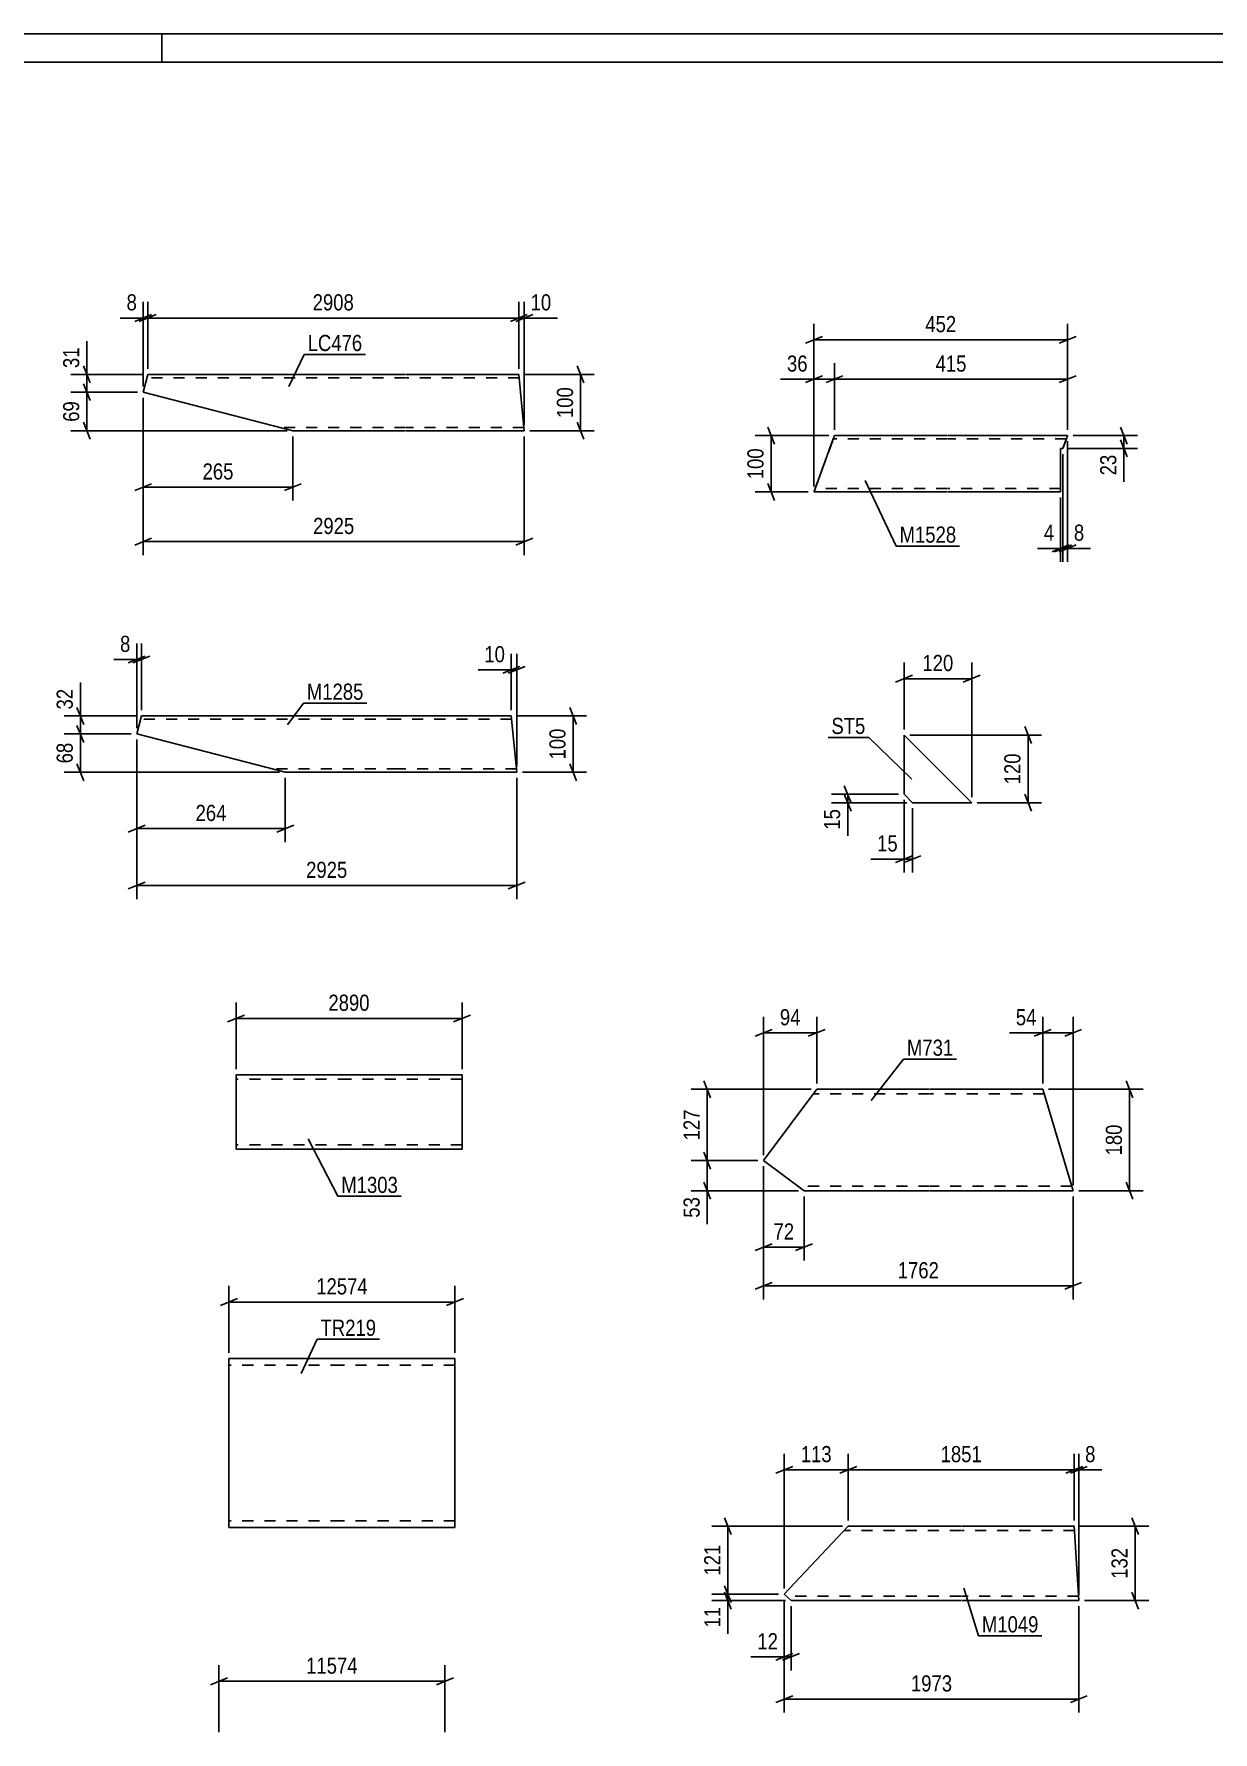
# Model space of a CAD drawing. Header units: millimetres. Extents: x 0 to 1189, y 0 to 841.
# Drawn here: x 746.3 to 955.5, y 539.8 to 841 of the extents above; entities that cross this region are included whole.
import ezdxf

# ---------------------------------------------------------------- set-up
doc = ezdxf.new("R2010")
doc.units = ezdxf.units.MM
doc.linetypes.add('DXK_LINE_DOT2', pattern=[3.9198, 1.9599, -1.9599])
doc.styles.add('Arial Narrow', font='ARIALN.TTF', dxfattribs={"height": 0.2})

# ---------------------------------------------------------------- blocks, each defined once
blk = doc.blocks.new('Unknown-814407264-1135')
at = {"color": 5, "linetype": 'Continuous'}
for p, q in [((1189, 841), (0, 841)), ((769, 836), (769, 841)), ((1184, 836), (5, 836))]:
    blk.add_line(p, q, dxfattribs=at)
blk = doc.blocks.new('Part-814407264-19371 - 19370')
at = {"color": 2, "linetype": 'Continuous'}
for p, q in [((875.75, 641.13), (885.18, 653.79)), ((905.18, 653.79), (885.18, 653.79)), ((925.28, 653.79), (905.28, 653.79)), ((930.67, 635.79), (925.28, 653.79)), ((882.92, 635.79), (875.75, 641.13)), ((905.18, 635.79), (882.92, 635.79)), ((930.67, 635.79), (905.28, 635.79))]:
    blk.add_line(p, q, dxfattribs=at)
at = {"color": 7, "linetype": 'DXK_LINE_DOT2'}
for p, q in [((905.18, 652.99), (884.58, 652.99)), ((925.52, 652.99), (905.28, 652.99)), ((882.92, 635.79), (881.53, 636.83)), ((905.18, 636.59), (881.84, 636.59)), ((930.43, 636.59), (905.28, 636.59)), ((930.43, 636.59), (930.41, 636.65))]:
    blk.add_line(p, q, dxfattribs=at)
blk = doc.blocks.new('Part-814407264-19385 - 19384')
at = {"color": 2, "linetype": 'Continuous'}
for p, q in [((879.42, 564.23), (890.77, 576.29)), ((910.77, 576.29), (890.77, 576.29)), ((930.87, 576.29), (910.87, 576.29)), ((931.68, 563.09), (930.87, 576.29)), ((880.62, 563.09), (879.42, 564.23)), ((910.77, 563.09), (880.62, 563.09)), ((931.68, 563.09), (910.87, 563.09))]:
    blk.add_line(p, q, dxfattribs=at)
at = {"color": 7, "linetype": 'DXK_LINE_DOT2'}
for p, q in [((910.77, 575.49), (890.02, 575.49)), ((930.92, 575.49), (910.87, 575.49)), ((910.77, 563.89), (879.77, 563.89)), ((931.63, 563.89), (910.87, 563.89)), ((931.63, 563.89), (931.63, 563.95))]:
    blk.add_line(p, q, dxfattribs=at)
blk = doc.blocks.new('Part-814407264-19416 - 19415')
at = {"color": 2, "linetype": 'Continuous'}
for p, q in [((802.14, 656.36), (782.14, 656.36)), ((782.14, 644.76), (782.14, 656.36)), ((822.24, 656.36), (802.24, 656.36)), ((822.24, 656.36), (822.24, 643.16)), ((782.14, 644.76), (782.14, 643.16)), ((802.14, 643.16), (782.14, 643.16)), ((822.24, 643.16), (802.24, 643.16))]:
    blk.add_line(p, q, dxfattribs=at)
at = {"color": 7, "linetype": 'DXK_LINE_DOT2'}
for p, q in [((802.14, 655.56), (782.14, 655.56)), ((822.24, 655.56), (802.24, 655.56)), ((782.14, 643.28), (782.14, 644.76)), ((782.14, 643.96), (782.14, 644.02)), ((802.14, 643.96), (782.14, 643.96)), ((822.24, 643.96), (802.24, 643.96)), ((822.24, 643.96), (822.24, 644.02))]:
    blk.add_line(p, q, dxfattribs=at)
blk = doc.blocks.new('Part-814407264-19426 - 19425')
at = {"color": 2, "linetype": 'Continuous'}
for p, q in [((800.89, 606.05), (780.89, 606.05)), ((780.89, 578.45), (780.89, 606.05)), ((820.99, 606.05), (800.99, 606.05)), ((820.99, 606.05), (820.99, 576.05)), ((780.89, 578.45), (780.89, 576.05)), ((800.89, 576.05), (780.89, 576.05)), ((820.99, 576.05), (800.99, 576.05))]:
    blk.add_line(p, q, dxfattribs=at)
at = {"color": 7, "linetype": 'DXK_LINE_DOT2'}
for p, q in [((800.89, 604.85), (780.89, 604.85)), ((820.99, 604.85), (800.99, 604.85)), ((780.89, 576.23), (780.89, 578.45)), ((780.89, 577.25), (780.89, 577.34)), ((800.89, 577.25), (780.89, 577.25)), ((820.99, 577.25), (800.99, 577.25)), ((820.99, 577.25), (820.99, 577.34))]:
    blk.add_line(p, q, dxfattribs=at)
blk = doc.blocks.new('Part-814407264-19462 - 19461')
at = {"color": 2, "linetype": 'Continuous'}
for p, q in [((900.67, 716.63), (900.67, 706.13)), ((900.67, 716.63), (912.67, 704.63)), ((900.67, 706.13), (902.17, 704.63)), ((902.17, 704.63), (912.67, 704.63))]:
    blk.add_line(p, q, dxfattribs=at)
blk = doc.blocks.new('Part-814407264-19562 - 19561')
at = {"color": 2, "linetype": 'Continuous'}
for p, q in [((765.67, 777.46), (766.48, 780.61)), ((812.22, 780.61), (766.48, 780.61)), ((832.32, 780.61), (812.32, 780.61)), ((833.28, 770.61), (832.32, 780.61)), ((792.22, 770.61), (765.67, 777.46)), ((812.22, 770.61), (792.22, 770.61)), ((833.28, 770.61), (812.32, 770.61))]:
    blk.add_line(p, q, dxfattribs=at)
at = {"color": 7, "linetype": 'DXK_LINE_DOT2'}
for p, q in [((812.22, 780.01), (766.33, 780.01)), ((832.38, 780.01), (812.32, 780.01)), ((792.22, 770.61), (789.21, 771.38)), ((812.22, 771.21), (789.89, 771.21)), ((833.23, 771.21), (812.32, 771.21)), ((833.23, 771.21), (833.22, 771.25))]:
    blk.add_line(p, q, dxfattribs=at)
blk = doc.blocks.new('Part-814407264-19570 - 19569')
at = {"color": 2, "linetype": 'Continuous'}
for p, q in [((764.52, 716.83), (765.34, 720.03)), ((810.88, 720.03), (765.34, 720.03)), ((830.98, 720.03), (810.98, 720.03)), ((830.98, 720.03), (831.95, 710.03)), ((790.88, 710.03), (764.52, 716.83)), ((810.88, 710.03), (790.88, 710.03)), ((831.95, 710.03), (810.98, 710.03))]:
    blk.add_line(p, q, dxfattribs=at)
at = {"color": 7, "linetype": 'DXK_LINE_DOT2'}
for p, q in [((810.88, 719.43), (765.19, 719.43)), ((831.04, 719.43), (810.98, 719.43)), ((810.88, 710.63), (788.56, 710.63)), ((831.89, 710.63), (810.98, 710.63)), ((831.89, 710.63), (831.89, 710.68))]:
    blk.add_line(p, q, dxfattribs=at)
blk = doc.blocks.new('Part-814407264-19599 - 19598')
at = {"color": 7, "linetype": 'DXK_LINE_DOT2'}
for p, q in [((888.05, 769.01), (884.91, 760.4)), ((887.97, 768.78), (884.96, 760.53)), ((888.08, 769.11), (885.03, 760.72)), ((887.97, 768.78), (888.04, 768.98)), ((888.04, 768.98), (888.05, 769.01)), ((888.19, 769.4), (888.05, 769.01)), ((888.05, 769.01), (888.08, 769.11)), ((888.08, 769.11), (888.1, 769.15)), ((888.08, 769.11), (888.1, 769.15)), ((908.32, 769.15), (888.1, 769.15)), ((888.29, 769.66), (888.19, 769.4)), ((888.32, 769.75), (888.29, 769.66)), ((908.32, 769.75), (888.32, 769.75)), ((929.68, 769.75), (908.42, 769.75)), ((929.47, 769.15), (908.42, 769.15)), ((929.45, 769.11), (928.86, 767.48)), ((929.41, 769.01), (928.86, 767.48)), ((928.86, 767.48), (929.33, 768.78)), ((929.33, 768.78), (929.4, 768.98)), ((929.4, 768.98), (929.41, 769.01)), ((929.41, 769.01), (929.56, 769.4)), ((929.41, 769.01), (929.45, 769.11)), ((929.45, 769.11), (929.47, 769.15)), ((929.45, 769.11), (929.46, 769.15)), ((929.56, 769.4), (929.65, 769.66)), ((929.65, 769.66), (929.68, 769.75)), ((928.42, 760.53), (928.42, 767.48)), ((928.42, 767.48), (928.86, 767.48)), ((928.86, 767.48), (928.42, 767.48)), ((928.42, 767.48), (928.42, 760.53)), ((928.86, 767.48), (928.42, 767.48)), ((928.42, 767.48), (928.42, 760.4)), ((928.42, 767.48), (928.42, 767.48)), ((928.86, 767.48), (928.86, 767.48)), ((884.71, 759.85), (884.68, 759.75)), ((884.68, 759.75), (884.68, 759.75)), ((884.81, 760.11), (884.71, 759.85)), ((884.91, 760.4), (884.81, 760.11)), ((884.9, 760.35), (884.96, 760.53)), ((884.9, 760.35), (884.91, 760.4)), ((908.32, 760.35), (884.9, 760.35)), ((884.91, 760.4), (885.03, 760.72)), ((928.42, 760.35), (908.42, 760.35)), ((928.42, 760.35), (928.42, 760.53)), ((928.42, 760.4), (928.42, 760.53)), ((928.42, 760.11), (928.42, 760.4)), ((928.42, 760.35), (928.42, 760.4)), ((928.42, 759.85), (928.42, 760.11)), ((928.42, 759.75), (928.42, 759.85))]:
    blk.add_line(p, q, dxfattribs=at)
at = {"color": 2, "linetype": 'Continuous'}
for p, q in [((888.05, 769.01), (884.95, 760.49)), ((888.05, 769.01), (888.19, 769.4)), ((888.19, 769.4), (888.29, 769.66)), ((888.29, 769.66), (888.32, 769.75)), ((888.32, 769.75), (888.32, 769.75)), ((888.32, 769.75), (908.32, 769.75)), ((908.42, 769.75), (929.68, 769.75)), ((928.86, 767.48), (929.41, 769.01)), ((929.56, 769.4), (929.41, 769.01)), ((929.65, 769.66), (929.56, 769.4)), ((929.68, 769.75), (929.65, 769.66)), ((929.68, 769.75), (929.68, 769.75)), ((928.42, 760.49), (928.42, 767.48)), ((928.42, 767.48), (928.86, 767.48)), ((928.42, 767.48), (928.42, 767.48)), ((928.86, 767.48), (928.86, 767.48)), ((884.68, 759.75), (884.71, 759.85)), ((884.68, 759.75), (884.68, 759.75)), ((908.32, 759.75), (884.68, 759.75)), ((884.71, 759.85), (884.81, 760.11)), ((884.81, 760.11), (884.95, 760.49)), ((928.42, 759.75), (908.42, 759.75)), ((928.42, 760.49), (928.42, 760.11)), ((928.42, 760.11), (928.42, 759.85)), ((928.42, 759.85), (928.42, 759.75))]:
    blk.add_line(p, q, dxfattribs=at)
blk = doc.blocks.new('StraightDimension-814407264-19696 - 19370')
at = {"color": 7, "linetype": 'Continuous'}
for p, q in [((875.75, 640.13), (875.75, 623.39)), ((882.92, 634.79), (882.92, 623.39)), ((874.25, 625.19), (877.25, 626.39)), ((875.75, 625.79), (882.92, 625.79)), ((884.42, 626.39), (881.42, 625.19))]:
    blk.add_line(p, q, dxfattribs=at)
at = {"color": 0}
blk.add_wipeout([(881.76, 626.54), (881.76, 630.74), (876.91, 630.74), (876.91, 626.54)], dxfattribs=at)
at = {"color": 3, "style": 'Arial Narrow'}
blk.add_text('72', height=2.863, dxfattribs=at).set_placement((877.51, 627.14))
blk = doc.blocks.new('StraightDimension-814407264-19688 - 19370')
at = {"color": 7, "linetype": 'Continuous'}
for p, q in [((925.28, 654.79), (925.28, 666.64)), ((930.67, 636.79), (930.67, 666.64)), ((923.78, 663.19), (926.78, 664.39)), ((925.28, 663.79), (930.67, 663.79)), ((932.17, 664.39), (929.17, 663.19))]:
    blk.add_line(p, q, dxfattribs=at)
at = {"color": 0}
blk.add_wipeout([(924.75, 664.54), (924.75, 668.74), (919.9, 668.74), (919.9, 664.54)], dxfattribs=at)
at = {"color": 7, "linetype": 'Continuous'}
blk.add_line((925.28, 663.79), (919.37, 663.79), dxfattribs=at)
blk.add_line((925.28, 663.79), (919.37, 663.79), dxfattribs=at)
at = {"color": 3, "style": 'Arial Narrow'}
blk.add_text('54', height=2.863, dxfattribs=at).set_placement((920.5, 665.14))
blk = doc.blocks.new('StraightDimension-814407264-19708 - 19370')
at = {"color": 7, "linetype": 'Continuous'}
for p, q in [((926.28, 653.79), (943.07, 653.79)), ((941.27, 652.29), (940.07, 655.29)), ((940.67, 635.79), (940.67, 653.79)), ((931.67, 635.79), (943.07, 635.79)), ((940.07, 637.29), (941.27, 634.29))]:
    blk.add_line(p, q, dxfattribs=at)
at = {"color": 0}
blk.add_wipeout([(939.92, 648.14), (935.72, 648.14), (935.72, 641.45), (939.92, 641.45)], dxfattribs=at)
at = {"color": 3, "style": 'Arial Narrow'}
blk.add_text('180', height=2.863, rotation=90.0002, dxfattribs=at).set_placement((939.32, 642.05))
blk = doc.blocks.new('StraightDimension-814407264-19700 - 19370')
at = {"color": 7, "linetype": 'Continuous'}
for p, q in [((884.18, 653.79), (862.9, 653.79)), ((866.35, 652.29), (865.15, 655.29)), ((865.75, 641.13), (865.75, 653.79)), ((865.15, 642.63), (866.35, 639.63)), ((874.75, 641.13), (862.9, 641.13))]:
    blk.add_line(p, q, dxfattribs=at)
at = {"color": 0}
blk.add_wipeout([(865, 650.8), (860.8, 650.8), (860.8, 644.12), (865, 644.12)], dxfattribs=at)
at = {"color": 3, "style": 'Arial Narrow'}
blk.add_text('127', height=2.863, rotation=90.0002, dxfattribs=at).set_placement((864.4, 644.72))
blk = doc.blocks.new('StraightDimension-814407264-19692 - 19370')
at = {"color": 7, "linetype": 'Continuous'}
for p, q in [((875.75, 642.13), (875.75, 666.64)), ((885.18, 654.79), (885.18, 666.64)), ((874.25, 663.19), (877.25, 664.39)), ((875.75, 663.79), (885.18, 663.79)), ((886.68, 664.39), (883.68, 663.19))]:
    blk.add_line(p, q, dxfattribs=at)
at = {"color": 0}
blk.add_wipeout([(882.89, 664.54), (882.89, 668.74), (878.04, 668.74), (878.04, 664.54)], dxfattribs=at)
at = {"color": 3, "style": 'Arial Narrow'}
blk.add_text('94', height=2.863, dxfattribs=at).set_placement((878.64, 665.14))
blk = doc.blocks.new('StraightDimension-814407264-19701 - 19370')
at = {"color": 7, "linetype": 'Continuous'}
for p, q in [((865.15, 642.63), (866.35, 639.63)), ((874.75, 641.13), (862.9, 641.13)), ((865.75, 635.79), (865.75, 641.13)), ((881.92, 635.79), (862.9, 635.79)), ((866.35, 634.29), (865.15, 637.29))]:
    blk.add_line(p, q, dxfattribs=at)
at = {"color": 0}
blk.add_wipeout([(865, 635.27), (860.8, 635.27), (860.8, 630.41), (865, 630.41)], dxfattribs=at)
at = {"color": 7, "linetype": 'Continuous'}
blk.add_line((865.75, 635.79), (865.75, 629.89), dxfattribs=at)
blk.add_line((865.75, 635.79), (865.75, 629.89), dxfattribs=at)
at = {"color": 3, "style": 'Arial Narrow'}
blk.add_text('53', height=2.863, rotation=90.0002, dxfattribs=at).set_placement((864.4, 631.01))
blk = doc.blocks.new('StraightDimension-814407264-19714 - 19370')
at = {"color": 7, "linetype": 'Continuous'}
for p, q in [((875.75, 640.13), (875.75, 616.51)), ((930.67, 634.79), (930.67, 616.51)), ((877.25, 619.51), (874.25, 618.31)), ((875.75, 618.91), (930.67, 618.91)), ((929.17, 618.31), (932.17, 619.51))]:
    blk.add_line(p, q, dxfattribs=at)
at = {"color": 0}
blk.add_wipeout([(907.46, 619.66), (907.46, 623.86), (898.95, 623.86), (898.95, 619.66)], dxfattribs=at)
at = {"color": 3, "style": 'Arial Narrow'}
blk.add_text('1762', height=2.863, dxfattribs=at).set_placement((899.55, 620.26))
blk = doc.blocks.new('StraightDimension-814407264-19762 - 19384')
at = {"color": 7, "linetype": 'Continuous'}
for p, q in [((879.42, 563.23), (879.42, 550.69)), ((880.62, 562.09), (880.62, 550.69)), ((877.92, 552.49), (880.92, 553.69)), ((882.12, 553.69), (879.12, 552.49)), ((879.42, 553.09), (880.62, 553.09))]:
    blk.add_line(p, q, dxfattribs=at)
at = {"color": 0}
blk.add_wipeout([(878.89, 553.84), (878.89, 558.04), (874.04, 558.04), (874.04, 553.84)], dxfattribs=at)
at = {"color": 7, "linetype": 'Continuous'}
blk.add_line((879.42, 553.09), (873.51, 553.09), dxfattribs=at)
blk.add_line((879.42, 553.09), (873.51, 553.09), dxfattribs=at)
at = {"color": 3, "style": 'Arial Narrow'}
blk.add_text('12', height=2.863, dxfattribs=at).set_placement((874.64, 554.44))
blk = doc.blocks.new('StraightDimension-814407264-19774 - 19384')
at = {"color": 7, "linetype": 'Continuous'}
for p, q in [((931.87, 576.29), (944.08, 576.29)), ((942.28, 574.79), (941.08, 577.79)), ((941.68, 563.09), (941.68, 576.29)), ((941.08, 564.59), (942.28, 561.59)), ((932.68, 563.09), (944.08, 563.09))]:
    blk.add_line(p, q, dxfattribs=at)
at = {"color": 0}
blk.add_wipeout([(940.93, 573.04), (936.73, 573.04), (936.73, 566.35), (940.93, 566.35)], dxfattribs=at)
at = {"color": 3, "style": 'Arial Narrow'}
blk.add_text('132', height=2.863, rotation=90.0002, dxfattribs=at).set_placement((940.33, 566.95))
blk = doc.blocks.new('StraightDimension-814407264-23410 - 19384')
at = {"color": 7, "linetype": 'Continuous'}
for p, q in [((930.87, 577.29), (930.87, 589.14)), ((931.68, 564.09), (931.68, 589.14)), ((929.37, 585.69), (932.37, 586.89)), ((933.18, 586.89), (930.18, 585.69)), ((930.87, 586.29), (931.68, 586.29))]:
    blk.add_line(p, q, dxfattribs=at)
at = {"color": 0}
blk.add_wipeout([(935.23, 587.04), (935.23, 591.24), (932.2, 591.24), (932.2, 587.04)], dxfattribs=at)
at = {"color": 7, "linetype": 'Continuous'}
blk.add_line((931.68, 586.29), (935.76, 586.29), dxfattribs=at)
blk.add_line((931.68, 586.29), (935.76, 586.29), dxfattribs=at)
at = {"color": 3, "style": 'Arial Narrow'}
blk.add_text('8', height=2.86, dxfattribs=at).set_placement((932.8, 587.64))
blk = doc.blocks.new('StraightDimension-814407264-19780 - 19384')
at = {"color": 7, "linetype": 'Continuous'}
for p, q in [((879.42, 563.23), (879.42, 543.21)), ((931.68, 562.09), (931.68, 543.21)), ((880.92, 546.21), (877.92, 545.01)), ((879.42, 545.61), (931.68, 545.61)), ((930.18, 545.01), (933.18, 546.21))]:
    blk.add_line(p, q, dxfattribs=at)
at = {"color": 0}
blk.add_wipeout([(909.8, 546.36), (909.8, 550.56), (901.29, 550.56), (901.29, 546.36)], dxfattribs=at)
at = {"color": 3, "style": 'Arial Narrow'}
blk.add_text('1973', height=2.863, dxfattribs=at).set_placement((901.89, 546.96))
blk = doc.blocks.new('StraightDimension-814407264-23349 - 19384')
at = {"color": 7, "linetype": 'Continuous'}
for p, q in [((889.77, 576.29), (866.57, 576.29)), ((868.82, 577.79), (870.02, 574.79)), ((869.42, 564.23), (869.42, 576.29)), ((878.42, 564.23), (866.57, 564.23)), ((870.02, 562.73), (868.82, 565.73))]:
    blk.add_line(p, q, dxfattribs=at)
at = {"color": 0}
blk.add_wipeout([(868.67, 573.6), (864.47, 573.6), (864.47, 566.92), (868.67, 566.92)], dxfattribs=at)
at = {"color": 3, "style": 'Arial Narrow'}
blk.add_text('121', height=2.863, rotation=90.0002, dxfattribs=at).set_placement((868.07, 567.52))
blk = doc.blocks.new('StraightDimension-814407264-23350 - 19384')
at = {"color": 7, "linetype": 'Continuous'}
for p, q in [((878.42, 564.23), (866.57, 564.23)), ((868.82, 565.73), (870.02, 562.73)), ((870.02, 561.59), (868.82, 564.59)), ((869.42, 563.09), (869.42, 564.23)), ((879.62, 563.09), (866.57, 563.09))]:
    blk.add_line(p, q, dxfattribs=at)
at = {"color": 0}
blk.add_wipeout([(868.67, 562.57), (864.47, 562.57), (864.47, 557.71), (868.67, 557.71)], dxfattribs=at)
at = {"color": 7, "linetype": 'Continuous'}
blk.add_line((869.42, 563.09), (869.42, 557.19), dxfattribs=at)
blk.add_line((869.42, 563.09), (869.42, 557.19), dxfattribs=at)
at = {"color": 3, "style": 'Arial Narrow'}
blk.add_text('11', height=2.863, rotation=90.0002, dxfattribs=at).set_placement((868.07, 558.31))
blk = doc.blocks.new('StraightDimension-814407264-23411 - 19384')
at = {"color": 7, "linetype": 'Continuous'}
for p, q in [((890.77, 577.29), (890.77, 589.14)), ((930.87, 577.29), (930.87, 589.14)), ((892.27, 586.89), (889.27, 585.69)), ((890.77, 586.29), (930.87, 586.29)), ((929.37, 585.69), (932.37, 586.89))]:
    blk.add_line(p, q, dxfattribs=at)
at = {"color": 0}
blk.add_wipeout([(915.07, 587.04), (915.07, 591.24), (906.56, 591.24), (906.56, 587.04)], dxfattribs=at)
at = {"color": 3, "style": 'Arial Narrow'}
blk.add_text('1851', height=2.863, dxfattribs=at).set_placement((907.16, 587.64))
blk = doc.blocks.new('StraightDimension-814407264-23412 - 19384')
at = {"color": 7, "linetype": 'Continuous'}
for p, q in [((879.42, 565.23), (879.42, 589.14)), ((890.77, 577.29), (890.77, 589.14)), ((877.92, 585.69), (880.92, 586.89)), ((879.42, 586.29), (890.77, 586.29)), ((892.27, 586.89), (889.27, 585.69))]:
    blk.add_line(p, q, dxfattribs=at)
at = {"color": 0}
blk.add_wipeout([(888.44, 587.04), (888.44, 591.24), (881.75, 591.24), (881.75, 587.04)], dxfattribs=at)
at = {"color": 3, "style": 'Arial Narrow'}
blk.add_text('113', height=2.863, dxfattribs=at).set_placement((882.35, 587.64))
blk = doc.blocks.new('StraightDimension-814407264-19854 - 19415')
at = {"color": 7, "linetype": 'Continuous'}
for p, q in [((782.14, 657.36), (782.14, 669.21)), ((822.24, 657.36), (822.24, 669.21)), ((783.64, 666.96), (780.64, 665.76)), ((782.14, 666.36), (822.24, 666.36)), ((820.74, 665.76), (823.74, 666.96))]:
    blk.add_line(p, q, dxfattribs=at)
at = {"color": 0}
blk.add_wipeout([(806.44, 667.11), (806.44, 671.31), (797.93, 671.31), (797.93, 667.11)], dxfattribs=at)
at = {"color": 3, "style": 'Arial Narrow'}
blk.add_text('2890', height=2.863, dxfattribs=at).set_placement((798.53, 667.71))
blk = doc.blocks.new('StraightDimension-814407264-19858 - 19425')
at = {"color": 7, "linetype": 'Continuous'}
for p, q in [((780.89, 607.05), (780.89, 618.9)), ((820.99, 607.05), (820.99, 618.9)), ((782.39, 616.65), (779.39, 615.45)), ((780.89, 616.05), (820.99, 616.05)), ((819.49, 615.45), (822.49, 616.65))]:
    blk.add_line(p, q, dxfattribs=at)
at = {"color": 0}
blk.add_wipeout([(806.11, 616.8), (806.11, 621), (795.77, 621), (795.77, 616.8)], dxfattribs=at)
at = {"color": 3, "style": 'Arial Narrow'}
blk.add_text('12574', height=2.863, dxfattribs=at).set_placement((796.37, 617.4))
blk = doc.blocks.new('StraightDimension-814407264-19862 - 19434')
at = {"color": 7, "linetype": 'Continuous'}
for p, q in [((779.1, 539.77), (779.1, 551.62)), ((819.2, 539.77), (819.2, 551.62)), ((780.6, 549.37), (777.6, 548.17)), ((779.1, 548.77), (819.2, 548.77)), ((817.7, 548.17), (820.7, 549.37))]:
    blk.add_line(p, q, dxfattribs=at)
at = {"color": 0}
blk.add_wipeout([(804.32, 549.52), (804.32, 553.72), (793.98, 553.72), (793.98, 549.52)], dxfattribs=at)
at = {"color": 3, "style": 'Arial Narrow'}
blk.add_text('11574', height=2.863, dxfattribs=at).set_placement((794.58, 550.12))
blk = doc.blocks.new('StraightDimension-814407264-19950 - 19461')
at = {"color": 7, "linetype": 'Continuous'}
for p, q in [((899.67, 706.13), (887.82, 706.13)), ((890.07, 707.63), (891.27, 704.63)), ((891.27, 703.13), (890.07, 706.13)), ((890.67, 704.63), (890.67, 706.13)), ((901.17, 704.63), (887.82, 704.63))]:
    blk.add_line(p, q, dxfattribs=at)
at = {"color": 0}
blk.add_wipeout([(889.92, 704.11), (885.72, 704.11), (885.72, 699.25), (889.92, 699.25)], dxfattribs=at)
at = {"color": 7, "linetype": 'Continuous'}
blk.add_line((890.67, 704.63), (890.67, 698.73), dxfattribs=at)
blk.add_line((890.67, 704.63), (890.67, 698.73), dxfattribs=at)
at = {"color": 3, "style": 'Arial Narrow'}
blk.add_text('15', height=2.863, rotation=90.0002, dxfattribs=at).set_placement((889.32, 699.85))
blk = doc.blocks.new('StraightDimension-814407264-19942 - 19461')
at = {"color": 7, "linetype": 'Continuous'}
for p, q in [((900.67, 705.13), (900.67, 692.23)), ((902.17, 703.63), (902.17, 692.23)), ((899.17, 694.03), (902.17, 695.23)), ((903.67, 695.23), (900.67, 694.03)), ((900.67, 694.63), (902.17, 694.63))]:
    blk.add_line(p, q, dxfattribs=at)
at = {"color": 0}
blk.add_wipeout([(900.15, 695.38), (900.15, 699.58), (895.29, 699.58), (895.29, 695.38)], dxfattribs=at)
at = {"color": 7, "linetype": 'Continuous'}
blk.add_line((900.67, 694.63), (894.77, 694.63), dxfattribs=at)
blk.add_line((900.67, 694.63), (894.77, 694.63), dxfattribs=at)
at = {"color": 3, "style": 'Arial Narrow'}
blk.add_text('15', height=2.863, dxfattribs=at).set_placement((895.89, 695.98))
blk = doc.blocks.new('StraightDimension-814407264-19954 - 19461')
at = {"color": 7, "linetype": 'Continuous'}
for p, q in [((922.07, 718.13), (923.27, 715.13)), ((901.67, 716.63), (925.07, 716.63)), ((922.67, 704.63), (922.67, 716.63)), ((923.27, 703.13), (922.07, 706.13)), ((913.67, 704.63), (925.07, 704.63))]:
    blk.add_line(p, q, dxfattribs=at)
at = {"color": 0}
blk.add_wipeout([(921.92, 713.98), (917.72, 713.98), (917.72, 707.29), (921.92, 707.29)], dxfattribs=at)
at = {"color": 3, "style": 'Arial Narrow'}
blk.add_text('120', height=2.863, rotation=90.0002, dxfattribs=at).set_placement((921.32, 707.89))
blk = doc.blocks.new('StraightDimension-814407264-19946 - 19461')
at = {"color": 7, "linetype": 'Continuous'}
for p, q in [((900.67, 717.63), (900.67, 729.48)), ((912.67, 705.63), (912.67, 729.48)), ((899.17, 726.03), (902.17, 727.23)), ((900.67, 726.63), (912.67, 726.63)), ((914.17, 727.23), (911.17, 726.03))]:
    blk.add_line(p, q, dxfattribs=at)
at = {"color": 0}
blk.add_wipeout([(910.02, 727.38), (910.02, 731.58), (903.33, 731.58), (903.33, 727.38)], dxfattribs=at)
at = {"color": 3, "style": 'Arial Narrow'}
blk.add_text('120', height=2.863, dxfattribs=at).set_placement((903.93, 727.98))
blk = doc.blocks.new('StraightDimension-814407264-22837 - 19561')
at = {"color": 7, "linetype": 'Continuous'}
for p, q in [((832.32, 781.61), (832.32, 793.46)), ((833.28, 771.61), (833.28, 793.46)), ((830.82, 790.01), (833.82, 791.21)), ((834.78, 791.21), (831.78, 790.01)), ((832.32, 790.61), (833.28, 790.61))]:
    blk.add_line(p, q, dxfattribs=at)
at = {"color": 0}
blk.add_wipeout([(838.67, 791.36), (838.67, 795.56), (833.81, 795.56), (833.81, 791.36)], dxfattribs=at)
at = {"color": 7, "linetype": 'Continuous'}
blk.add_line((833.28, 790.61), (839.19, 790.61), dxfattribs=at)
blk.add_line((833.28, 790.61), (839.19, 790.61), dxfattribs=at)
at = {"color": 3, "style": 'Arial Narrow'}
blk.add_text('10', height=2.863, dxfattribs=at).set_placement((834.41, 791.96))
blk = doc.blocks.new('StraightDimension-814407264-20064 - 19561')
at = {"color": 7, "linetype": 'Continuous'}
for p, q in [((765.67, 776.46), (765.67, 758.21)), ((792.22, 769.61), (792.22, 758.21)), ((767.17, 761.21), (764.17, 760.01)), ((765.67, 760.61), (792.22, 760.61)), ((790.72, 760.01), (793.72, 761.21))]:
    blk.add_line(p, q, dxfattribs=at)
at = {"color": 0}
blk.add_wipeout([(782.29, 761.36), (782.29, 765.56), (775.6, 765.56), (775.6, 761.36)], dxfattribs=at)
at = {"color": 3, "style": 'Arial Narrow'}
blk.add_text('265', height=2.863, dxfattribs=at).set_placement((776.2, 761.96))
blk = doc.blocks.new('StraightDimension-814407264-20076 - 19561')
at = {"color": 7, "linetype": 'Continuous'}
for p, q in [((833.32, 780.61), (845.68, 780.61)), ((842.68, 782.11), (843.88, 779.11)), ((843.28, 770.61), (843.28, 780.61)), ((843.88, 769.11), (842.68, 772.11)), ((834.28, 770.61), (845.68, 770.61))]:
    blk.add_line(p, q, dxfattribs=at)
at = {"color": 0}
blk.add_wipeout([(842.53, 778.95), (838.33, 778.95), (838.33, 772.26), (842.53, 772.26)], dxfattribs=at)
at = {"color": 3, "style": 'Arial Narrow'}
blk.add_text('100', height=2.863, rotation=90.0002, dxfattribs=at).set_placement((841.93, 772.86))
blk = doc.blocks.new('StraightDimension-814407264-20068 - 19561')
at = {"color": 7, "linetype": 'Continuous'}
for p, q in [((765.48, 780.61), (752.82, 780.61)), ((755.07, 782.11), (756.27, 779.11)), ((755.67, 777.46), (755.67, 780.61)), ((764.67, 777.46), (752.82, 777.46)), ((756.27, 775.96), (755.07, 778.96))]:
    blk.add_line(p, q, dxfattribs=at)
at = {"color": 0}
blk.add_wipeout([(754.92, 785.99), (750.72, 785.99), (750.72, 781.13), (754.92, 781.13)], dxfattribs=at)
at = {"color": 7, "linetype": 'Continuous'}
blk.add_line((755.67, 780.61), (755.67, 786.51), dxfattribs=at)
blk.add_line((755.67, 780.61), (755.67, 786.51), dxfattribs=at)
at = {"color": 3, "style": 'Arial Narrow'}
blk.add_text('31', height=2.863, rotation=90.0002, dxfattribs=at).set_placement((754.32, 781.73))
blk = doc.blocks.new('StraightDimension-814407264-20069 - 19561')
at = {"color": 7, "linetype": 'Continuous'}
for p, q in [((764.67, 777.46), (752.82, 777.46)), ((755.07, 778.96), (756.27, 775.96)), ((755.67, 770.61), (755.67, 777.46)), ((756.27, 769.11), (755.07, 772.11)), ((791.22, 770.61), (752.82, 770.61))]:
    blk.add_line(p, q, dxfattribs=at)
at = {"color": 0}
blk.add_wipeout([(754.92, 776.46), (750.72, 776.46), (750.72, 771.6), (754.92, 771.6)], dxfattribs=at)
at = {"color": 3, "style": 'Arial Narrow'}
blk.add_text('69', height=2.863, rotation=90.0002, dxfattribs=at).set_placement((754.32, 772.2))
blk = doc.blocks.new('StraightDimension-814407264-20082 - 19561')
at = {"color": 7, "linetype": 'Continuous'}
for p, q in [((765.67, 776.46), (765.67, 748.54)), ((833.28, 769.61), (833.28, 748.54)), ((767.17, 751.54), (764.17, 750.34)), ((765.67, 750.94), (833.28, 750.94)), ((831.78, 750.34), (834.78, 751.54))]:
    blk.add_line(p, q, dxfattribs=at)
at = {"color": 0}
blk.add_wipeout([(803.73, 751.69), (803.73, 755.89), (795.22, 755.89), (795.22, 751.69)], dxfattribs=at)
at = {"color": 3, "style": 'Arial Narrow'}
blk.add_text('2925', height=2.863, dxfattribs=at).set_placement((795.82, 752.29))
blk = doc.blocks.new('StraightDimension-814407264-22838 - 19561')
at = {"color": 7, "linetype": 'Continuous'}
for p, q in [((766.48, 781.61), (766.48, 793.46)), ((832.32, 781.61), (832.32, 793.46)), ((767.98, 791.21), (764.98, 790.01)), ((766.48, 790.61), (832.32, 790.61)), ((830.82, 790.01), (833.82, 791.21))]:
    blk.add_line(p, q, dxfattribs=at)
at = {"color": 0}
blk.add_wipeout([(803.66, 791.36), (803.66, 795.56), (795.14, 795.56), (795.14, 791.36)], dxfattribs=at)
at = {"color": 3, "style": 'Arial Narrow'}
blk.add_text('2908', height=2.863, dxfattribs=at).set_placement((795.74, 791.96))
blk = doc.blocks.new('StraightDimension-814407264-22839 - 19561')
at = {"color": 7, "linetype": 'Continuous'}
for p, q in [((765.67, 778.46), (765.67, 793.46)), ((766.48, 781.61), (766.48, 793.46)), ((764.17, 790.01), (767.17, 791.21)), ((767.98, 791.21), (764.98, 790.01)), ((765.67, 790.61), (766.48, 790.61))]:
    blk.add_line(p, q, dxfattribs=at)
at = {"color": 0}
blk.add_wipeout([(765.15, 791.36), (765.15, 795.56), (762.12, 795.56), (762.12, 791.36)], dxfattribs=at)
at = {"color": 7, "linetype": 'Continuous'}
blk.add_line((765.67, 790.61), (761.59, 790.61), dxfattribs=at)
blk.add_line((765.67, 790.61), (761.59, 790.61), dxfattribs=at)
at = {"color": 3, "style": 'Arial Narrow'}
blk.add_text('8', height=2.86, dxfattribs=at).set_placement((762.72, 791.96))
blk = doc.blocks.new('StraightDimension-814407264-20094 - 19569')
at = {"color": 7, "linetype": 'Continuous'}
for p, q in [((764.52, 715.83), (764.52, 697.63)), ((790.88, 709.03), (790.88, 697.63)), ((766.02, 700.63), (763.02, 699.43)), ((764.52, 700.03), (790.88, 700.03)), ((789.38, 699.43), (792.38, 700.63))]:
    blk.add_line(p, q, dxfattribs=at)
at = {"color": 0}
blk.add_wipeout([(781.04, 700.78), (781.04, 704.98), (774.36, 704.98), (774.36, 700.78)], dxfattribs=at)
at = {"color": 3, "style": 'Arial Narrow'}
blk.add_text('264', height=2.863, dxfattribs=at).set_placement((774.96, 701.38))
blk = doc.blocks.new('StraightDimension-814407264-20086 - 19569')
at = {"color": 7, "linetype": 'Continuous'}
for p, q in [((830.98, 721.03), (830.98, 731.04)), ((831.95, 711.03), (831.95, 731.04)), ((829.48, 727.59), (832.48, 728.79)), ((833.45, 728.79), (830.45, 727.59)), ((830.98, 728.19), (831.95, 728.19))]:
    blk.add_line(p, q, dxfattribs=at)
at = {"color": 0}
blk.add_wipeout([(830.46, 728.94), (830.46, 733.14), (825.6, 733.14), (825.6, 728.94)], dxfattribs=at)
at = {"color": 7, "linetype": 'Continuous'}
blk.add_line((830.98, 728.19), (825.08, 728.19), dxfattribs=at)
blk.add_line((830.98, 728.19), (825.08, 728.19), dxfattribs=at)
at = {"color": 3, "style": 'Arial Narrow'}
blk.add_text('10', height=2.863, dxfattribs=at).set_placement((826.2, 729.54))
blk = doc.blocks.new('StraightDimension-814407264-20106 - 19569')
at = {"color": 7, "linetype": 'Continuous'}
for p, q in [((831.98, 720.03), (844.35, 720.03)), ((841.35, 721.53), (842.55, 718.53)), ((841.95, 710.03), (841.95, 720.03)), ((842.55, 708.53), (841.35, 711.53)), ((832.95, 710.03), (844.35, 710.03))]:
    blk.add_line(p, q, dxfattribs=at)
at = {"color": 0}
blk.add_wipeout([(841.2, 718.38), (837, 718.38), (837, 711.69), (841.2, 711.69)], dxfattribs=at)
at = {"color": 3, "style": 'Arial Narrow'}
blk.add_text('100', height=2.863, rotation=90.0002, dxfattribs=at).set_placement((840.6, 712.29))
blk = doc.blocks.new('StraightDimension-814407264-20098 - 19569')
at = {"color": 7, "linetype": 'Continuous'}
for p, q in [((764.34, 720.03), (751.67, 720.03)), ((753.92, 721.53), (755.12, 718.53)), ((754.52, 716.83), (754.52, 720.03)), ((755.12, 715.33), (753.92, 718.33)), ((763.52, 716.83), (751.67, 716.83))]:
    blk.add_line(p, q, dxfattribs=at)
at = {"color": 0}
blk.add_wipeout([(753.77, 725.41), (749.57, 725.41), (749.57, 720.56), (753.77, 720.56)], dxfattribs=at)
at = {"color": 7, "linetype": 'Continuous'}
blk.add_line((754.52, 720.03), (754.52, 725.94), dxfattribs=at)
blk.add_line((754.52, 720.03), (754.52, 725.94), dxfattribs=at)
at = {"color": 3, "style": 'Arial Narrow'}
blk.add_text('32', height=2.863, rotation=90.0002, dxfattribs=at).set_placement((753.17, 721.16))
blk = doc.blocks.new('StraightDimension-814407264-20090 - 19569')
at = {"color": 7, "linetype": 'Continuous'}
for p, q in [((764.52, 717.83), (764.52, 732.88)), ((765.34, 721.03), (765.34, 732.88)), ((763.02, 729.43), (766.02, 730.63)), ((766.84, 730.63), (763.84, 729.43)), ((764.52, 730.03), (765.34, 730.03))]:
    blk.add_line(p, q, dxfattribs=at)
at = {"color": 0}
blk.add_wipeout([(763.99, 730.78), (763.99, 734.98), (760.96, 734.98), (760.96, 730.78)], dxfattribs=at)
at = {"color": 7, "linetype": 'Continuous'}
blk.add_line((764.52, 730.03), (760.44, 730.03), dxfattribs=at)
blk.add_line((764.52, 730.03), (760.44, 730.03), dxfattribs=at)
at = {"color": 3, "style": 'Arial Narrow'}
blk.add_text('8', height=2.86, dxfattribs=at).set_placement((761.56, 731.38))
blk = doc.blocks.new('StraightDimension-814407264-20099 - 19569')
at = {"color": 7, "linetype": 'Continuous'}
for p, q in [((753.92, 718.33), (755.12, 715.33)), ((763.52, 716.83), (751.67, 716.83)), ((754.52, 710.03), (754.52, 716.83)), ((755.12, 708.53), (753.92, 711.53)), ((789.88, 710.03), (751.67, 710.03))]:
    blk.add_line(p, q, dxfattribs=at)
at = {"color": 0}
blk.add_wipeout([(753.77, 715.86), (749.57, 715.86), (749.57, 711.01), (753.77, 711.01)], dxfattribs=at)
at = {"color": 3, "style": 'Arial Narrow'}
blk.add_text('68', height=2.863, rotation=90.0002, dxfattribs=at).set_placement((753.17, 711.61))
blk = doc.blocks.new('StraightDimension-814407264-20112 - 19569')
at = {"color": 7, "linetype": 'Continuous'}
for p, q in [((764.52, 715.83), (764.52, 687.54)), ((831.95, 709.03), (831.95, 687.54)), ((766.02, 690.54), (763.02, 689.34)), ((764.52, 689.94), (831.95, 689.94)), ((830.45, 689.34), (833.45, 690.54))]:
    blk.add_line(p, q, dxfattribs=at)
at = {"color": 0}
blk.add_wipeout([(802.49, 690.69), (802.49, 694.89), (793.98, 694.89), (793.98, 690.69)], dxfattribs=at)
at = {"color": 3, "style": 'Arial Narrow'}
blk.add_text('2925', height=2.863, dxfattribs=at).set_placement((794.58, 691.29))
blk = doc.blocks.new('StraightDimension-814407264-20191 - 19598')
at = {"color": 7, "linetype": 'Continuous'}
for p, q in [((884.68, 760.75), (884.68, 789.6)), ((929.68, 770.75), (929.68, 789.6)), ((886.18, 787.35), (883.18, 786.15)), ((884.68, 786.75), (929.68, 786.75)), ((928.18, 786.15), (931.18, 787.35))]:
    blk.add_line(p, q, dxfattribs=at)
at = {"color": 0}
blk.add_wipeout([(910.52, 787.5), (910.52, 791.7), (903.84, 791.7), (903.84, 787.5)], dxfattribs=at)
at = {"color": 3, "style": 'Arial Narrow'}
blk.add_text('452', height=2.863, dxfattribs=at).set_placement((904.44, 788.1))
blk = doc.blocks.new('StraightDimension-814407264-20172 - 19598')
at = {"color": 7, "linetype": 'Continuous'}
for p, q in [((883.18, 779.15), (886.18, 780.35)), ((884.68, 760.75), (884.68, 782.6)), ((889.82, 780.35), (886.82, 779.15)), ((888.32, 770.75), (888.32, 782.6)), ((884.68, 779.75), (888.32, 779.75))]:
    blk.add_line(p, q, dxfattribs=at)
at = {"color": 0}
blk.add_wipeout([(884.15, 780.5), (884.15, 784.7), (879.3, 784.7), (879.3, 780.5)], dxfattribs=at)
at = {"color": 7, "linetype": 'Continuous'}
blk.add_line((884.68, 779.75), (878.77, 779.75), dxfattribs=at)
blk.add_line((884.68, 779.75), (878.77, 779.75), dxfattribs=at)
at = {"color": 3, "style": 'Arial Narrow'}
blk.add_text('36', height=2.863, dxfattribs=at).set_placement((879.9, 781.1))
blk = doc.blocks.new('StraightDimension-814407264-20156 - 19598')
at = {"color": 7, "linetype": 'Continuous'}
for p, q in [((939.08, 771.25), (940.28, 768.25)), ((930.68, 769.75), (942.08, 769.75)), ((940.28, 765.98), (939.08, 768.98)), ((939.68, 767.48), (939.68, 769.75)), ((929.86, 767.48), (942.08, 767.48))]:
    blk.add_line(p, q, dxfattribs=at)
at = {"color": 0}
blk.add_wipeout([(938.93, 766.96), (934.73, 766.96), (934.73, 762.1), (938.93, 762.1)], dxfattribs=at)
at = {"color": 7, "linetype": 'Continuous'}
blk.add_line((939.68, 767.48), (939.68, 761.57), dxfattribs=at)
blk.add_line((939.68, 767.48), (939.68, 761.57), dxfattribs=at)
at = {"color": 3, "style": 'Arial Narrow'}
blk.add_text('23', height=2.863, rotation=90.0002, dxfattribs=at).set_placement((938.33, 762.7))
blk = doc.blocks.new('StraightDimension-814407264-20165 - 19598')
at = {"color": 7, "linetype": 'Continuous'}
for p, q in [((876.48, 771.25), (877.68, 768.25)), ((887.32, 769.75), (874.23, 769.75)), ((877.08, 759.75), (877.08, 769.75)), ((883.68, 759.75), (874.23, 759.75)), ((877.68, 758.25), (876.48, 761.25))]:
    blk.add_line(p, q, dxfattribs=at)
at = {"color": 0}
blk.add_wipeout([(876.33, 768.1), (872.13, 768.1), (872.13, 761.41), (876.33, 761.41)], dxfattribs=at)
at = {"color": 3, "style": 'Arial Narrow'}
blk.add_text('100', height=2.863, rotation=90.0002, dxfattribs=at).set_placement((875.73, 762.01))
blk = doc.blocks.new('StraightDimension-814407264-23143 - 19598')
at = {"color": 7, "linetype": 'Continuous'}
for p, q in [((929.68, 768.75), (929.68, 747.35)), ((928.86, 766.48), (928.86, 747.35)), ((927.36, 749.15), (930.36, 750.35)), ((931.18, 750.35), (928.18, 749.15)), ((928.86, 749.75), (929.68, 749.75))]:
    blk.add_line(p, q, dxfattribs=at)
at = {"color": 0}
blk.add_wipeout([(933.24, 750.5), (933.24, 754.7), (930.21, 754.7), (930.21, 750.5)], dxfattribs=at)
at = {"color": 7, "linetype": 'Continuous'}
blk.add_line((929.68, 749.75), (933.76, 749.75), dxfattribs=at)
blk.add_line((929.68, 749.75), (933.76, 749.75), dxfattribs=at)
at = {"color": 3, "style": 'Arial Narrow'}
blk.add_text('8', height=2.86, dxfattribs=at).set_placement((930.81, 751.1))
blk = doc.blocks.new('StraightDimension-814407264-20171 - 19598')
at = {"color": 7, "linetype": 'Continuous'}
for p, q in [((889.82, 780.35), (886.82, 779.15)), ((888.32, 770.75), (888.32, 782.6)), ((928.18, 779.15), (931.18, 780.35)), ((929.68, 770.75), (929.68, 782.6)), ((888.32, 779.75), (929.68, 779.75))]:
    blk.add_line(p, q, dxfattribs=at)
at = {"color": 0}
blk.add_wipeout([(912.34, 780.5), (912.34, 784.7), (905.66, 784.7), (905.66, 780.5)], dxfattribs=at)
at = {"color": 3, "style": 'Arial Narrow'}
blk.add_text('415', height=2.863, dxfattribs=at).set_placement((906.26, 781.1))
blk = doc.blocks.new('StraightDimension-814407264-23144 - 19598')
at = {"color": 7, "linetype": 'Continuous'}
for p, q in [((928.86, 766.48), (928.86, 747.35)), ((928.42, 758.75), (928.42, 747.35)), ((926.92, 749.15), (929.92, 750.35)), ((930.36, 750.35), (927.36, 749.15)), ((928.42, 749.75), (928.86, 749.75))]:
    blk.add_line(p, q, dxfattribs=at)
at = {"color": 0}
blk.add_wipeout([(927.89, 750.5), (927.89, 754.7), (924.87, 754.7), (924.87, 750.5)], dxfattribs=at)
at = {"color": 7, "linetype": 'Continuous'}
blk.add_line((928.42, 749.75), (924.34, 749.75), dxfattribs=at)
blk.add_line((928.42, 749.75), (924.34, 749.75), dxfattribs=at)
at = {"color": 3, "style": 'Arial Narrow'}
blk.add_text('4', height=2.86, dxfattribs=at).set_placement((925.47, 751.1))
blk = doc.blocks.new('Mark-814407264-20239 - 19370')
at = {"color": 0}
blk.add_wipeout([(909.4, 659.74), (909.4, 662.74), (901.18, 662.74), (901.18, 659.74)], dxfattribs=at)
blk.add_wipeout([(909.4, 659.74), (909.4, 662.74), (901.18, 662.74), (901.18, 659.74)], dxfattribs=at)
at = {"color": 30, "linetype": 'Continuous'}
for p, q in [((894.83, 651.81), (900.58, 659.14)), ((900.58, 659.14), (910, 659.14))]:
    blk.add_line(p, q, dxfattribs=at)
at = {"color": 3, "style": 'Arial Narrow'}
blk.add_text('M731', height=2.863, dxfattribs=at).set_placement((901.18, 659.74))
blk = doc.blocks.new('Mark-814407264-20245 - 19384')
at = {"color": 0}
blk.add_wipeout([(924.53, 557.44), (924.53, 560.44), (914.48, 560.44), (914.48, 557.44)], dxfattribs=at)
blk.add_wipeout([(924.53, 557.44), (924.53, 560.44), (914.48, 560.44), (914.48, 557.44)], dxfattribs=at)
at = {"color": 30, "linetype": 'Continuous'}
for p, q in [((911.25, 565.28), (913.88, 556.84)), ((913.88, 556.84), (925.13, 556.84))]:
    blk.add_line(p, q, dxfattribs=at)
at = {"color": 3, "style": 'Arial Narrow'}
blk.add_text('M1049', height=2.863, dxfattribs=at).set_placement((914.48, 557.44))
blk = doc.blocks.new('Mark-814407264-20257 - 19415')
at = {"color": 0}
blk.add_wipeout([(810.87, 635.4), (810.87, 638.4), (800.82, 638.4), (800.82, 635.4)], dxfattribs=at)
blk.add_wipeout([(810.87, 635.4), (810.87, 638.4), (800.82, 638.4), (800.82, 635.4)], dxfattribs=at)
at = {"color": 30, "linetype": 'Continuous'}
for p, q in [((794.95, 645), (800.22, 634.8)), ((800.22, 634.8), (811.47, 634.8))]:
    blk.add_line(p, q, dxfattribs=at)
at = {"color": 3, "style": 'Arial Narrow'}
blk.add_text('M1303', height=2.863, dxfattribs=at).set_placement((800.82, 635.4))
blk = doc.blocks.new('Mark-814407264-20260 - 19425')
at = {"color": 0}
blk.add_wipeout([(807.01, 610.05), (807.01, 613.05), (797.14, 613.05), (797.14, 610.05)], dxfattribs=at)
blk.add_wipeout([(807.01, 610.05), (807.01, 613.05), (797.14, 613.05), (797.14, 610.05)], dxfattribs=at)
at = {"color": 30, "linetype": 'Continuous'}
for p, q in [((793.71, 603.39), (796.54, 609.45)), ((796.54, 609.45), (807.61, 609.45))]:
    blk.add_line(p, q, dxfattribs=at)
at = {"color": 3, "style": 'Arial Narrow'}
blk.add_text('TR219', height=2.863, dxfattribs=at).set_placement((797.14, 610.05))
blk = doc.blocks.new('Mark-814407264-20274 - 19461')
at = {"color": 0}
blk.add_wipeout([(893.8, 716.82), (893.8, 719.82), (887.78, 719.82), (887.78, 716.82)], dxfattribs=at)
blk.add_wipeout([(893.8, 716.82), (893.8, 719.82), (887.78, 719.82), (887.78, 716.82)], dxfattribs=at)
at = {"color": 30, "linetype": 'Continuous'}
for p in [(887.18, 716.22), (902.05, 708.82)]:
    blk.add_line(p, (894.4, 716.22), dxfattribs=at)
at = {"color": 3, "style": 'Arial Narrow'}
blk.add_text('ST5', height=2.863, dxfattribs=at).set_placement((887.78, 716.82))
blk = doc.blocks.new('Mark-814407264-20290 - 19561')
at = {"color": 0}
blk.add_wipeout([(804.53, 784.75), (804.53, 787.75), (794.85, 787.75), (794.85, 784.75)], dxfattribs=at)
blk.add_wipeout([(804.53, 784.75), (804.53, 787.75), (794.85, 787.75), (794.85, 784.75)], dxfattribs=at)
at = {"color": 30, "linetype": 'Continuous'}
for p, q in [((791.52, 778.45), (794.25, 784.15)), ((794.25, 784.15), (805.13, 784.15))]:
    blk.add_line(p, q, dxfattribs=at)
at = {"color": 3, "style": 'Arial Narrow'}
blk.add_text('LC476', height=2.863, dxfattribs=at).set_placement((794.85, 784.75))
blk = doc.blocks.new('Mark-814407264-20293 - 19569')
at = {"color": 0}
blk.add_wipeout([(804.75, 722.89), (804.75, 725.89), (794.7, 725.89), (794.7, 722.89)], dxfattribs=at)
blk.add_wipeout([(804.75, 722.89), (804.75, 725.89), (794.7, 725.89), (794.7, 722.89)], dxfattribs=at)
at = {"color": 30, "linetype": 'Continuous'}
for p, q in [((791.27, 718.46), (794.1, 722.29)), ((794.1, 722.29), (805.35, 722.29))]:
    blk.add_line(p, q, dxfattribs=at)
at = {"color": 3, "style": 'Arial Narrow'}
blk.add_text('M1285', height=2.863, dxfattribs=at).set_placement((794.7, 722.89))
blk = doc.blocks.new('Mark-814407264-23187 - 19598')
at = {"color": 0}
blk.add_wipeout([(909.93, 750.76), (909.93, 753.76), (899.88, 753.76), (899.88, 750.76)], dxfattribs=at)
blk.add_wipeout([(909.93, 750.76), (909.93, 753.76), (899.88, 753.76), (899.88, 750.76)], dxfattribs=at)
at = {"color": 30, "linetype": 'Continuous'}
for p, q in [((893.74, 761.78), (899.28, 750.16)), ((899.28, 750.16), (910.53, 750.16))]:
    blk.add_line(p, q, dxfattribs=at)
at = {"color": 3, "style": 'Arial Narrow'}
blk.add_text('M1528', height=2.863, dxfattribs=at).set_placement((899.88, 750.76))

msp = doc.modelspace()

# ---------------------------------------------------------------- block references
for name in ['Unknown-814407264-1135', 'Part-814407264-19562 - 19561', 'Part-814407264-19599 - 19598', 'Part-814407264-19570 - 19569', 'Part-814407264-19462 - 19461', 'Part-814407264-19416 - 19415', 'Part-814407264-19371 - 19370', 'Part-814407264-19426 - 19425', 'Part-814407264-19385 - 19384']:
    msp.add_blockref(name, (0, 0))

# ---------------------------------------------------------------- next in the draw order: block references
for name in ['StraightDimension-814407264-22837 - 19561', 'StraightDimension-814407264-20191 - 19598', 'StraightDimension-814407264-20064 - 19561', 'StraightDimension-814407264-20086 - 19569', 'StraightDimension-814407264-20094 - 19569', 'StraightDimension-814407264-19950 - 19461', 'StraightDimension-814407264-19854 - 19415', 'StraightDimension-814407264-19688 - 19370', 'Mark-814407264-20239 - 19370', 'Mark-814407264-20257 - 19415', 'StraightDimension-814407264-19696 - 19370', 'StraightDimension-814407264-19858 - 19425', 'StraightDimension-814407264-19774 - 19384', 'StraightDimension-814407264-19762 - 19384', 'StraightDimension-814407264-19862 - 19434']:
    msp.add_blockref(name, (0, 0))

# ---------------------------------------------------------------- next in the draw order: block references
for name in ['StraightDimension-814407264-20068 - 19561', 'StraightDimension-814407264-20172 - 19598', 'StraightDimension-814407264-20076 - 19561', 'StraightDimension-814407264-20156 - 19598', 'Mark-814407264-23187 - 19598', 'StraightDimension-814407264-20098 - 19569', 'StraightDimension-814407264-20106 - 19569', 'StraightDimension-814407264-19942 - 19461', 'StraightDimension-814407264-19700 - 19370', 'StraightDimension-814407264-19708 - 19370', 'Mark-814407264-20260 - 19425', 'StraightDimension-814407264-23410 - 19384']:
    msp.add_blockref(name, (0, 0))

# ---------------------------------------------------------------- next in the draw order: block references
for name in ['StraightDimension-814407264-22838 - 19561', 'StraightDimension-814407264-20069 - 19561', 'StraightDimension-814407264-20165 - 19598', 'StraightDimension-814407264-23143 - 19598', 'StraightDimension-814407264-20090 - 19569', 'StraightDimension-814407264-19954 - 19461', 'StraightDimension-814407264-19692 - 19370', 'StraightDimension-814407264-19780 - 19384']:
    msp.add_blockref(name, (0, 0))

# ---------------------------------------------------------------- next in the draw order: block references
for name in ['StraightDimension-814407264-22839 - 19561', 'Mark-814407264-20290 - 19561', 'StraightDimension-814407264-20171 - 19598', 'StraightDimension-814407264-20082 - 19561', 'StraightDimension-814407264-23144 - 19598', 'StraightDimension-814407264-19946 - 19461', 'StraightDimension-814407264-20099 - 19569', 'StraightDimension-814407264-19701 - 19370', 'StraightDimension-814407264-23349 - 19384', 'Mark-814407264-20245 - 19384']:
    msp.add_blockref(name, (0, 0))

# ---------------------------------------------------------------- next in the draw order: block references
for name in ['Mark-814407264-20293 - 19569', 'Mark-814407264-20274 - 19461', 'StraightDimension-814407264-20112 - 19569', 'StraightDimension-814407264-19714 - 19370', 'StraightDimension-814407264-23411 - 19384', 'StraightDimension-814407264-23350 - 19384']:
    msp.add_blockref(name, (0, 0))

# ---------------------------------------------------------------- next in the draw order: block references
msp.add_blockref('StraightDimension-814407264-23412 - 19384', (0, 0))

doc.saveas('drawing.dxf')
